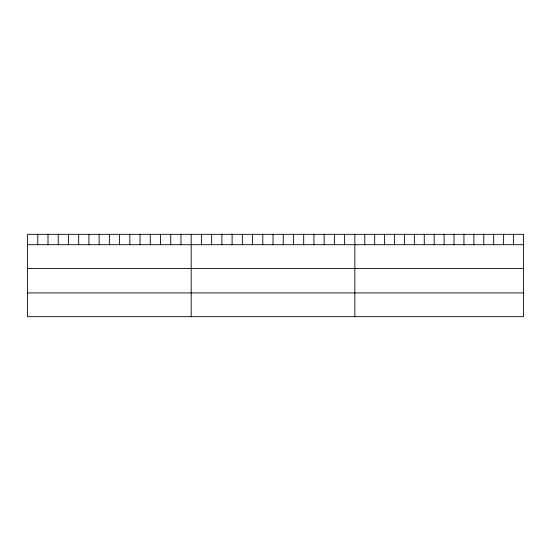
<?xml version="1.0" encoding="UTF-8"?>
<svg xmlns="http://www.w3.org/2000/svg" width="551" height="551" viewBox="0 0 551 551"><rect width="100%" height="100%" fill="white"/><g stroke="black" fill="none" stroke-linecap="round" stroke-linejoin="round"><path stroke-width="0.83" d="M27.55 244.692L523.45 244.692M27.55 268.447L523.45 268.447M27.55 292.925L523.45 292.925M513.532 234.32L513.532 244.692M503.614 234.32L503.614 244.692M493.696 234.32L493.696 244.692M483.778 234.32L483.778 244.692M473.86 234.32L473.86 244.692M463.942 234.32L463.942 244.692M454.024 234.32L454.024 244.692M444.106 234.32L444.106 244.692M434.188 234.32L434.188 244.692M424.27 234.32L424.27 244.692M414.352 234.32L414.352 244.692M404.434 234.32L404.434 244.692M394.516 234.32L394.516 244.692M384.598 234.32L384.598 244.692M374.68 234.32L374.68 244.692M364.762 234.32L364.762 244.692M354.844 234.32L354.844 316.68M344.616 234.32L344.616 244.692M334.388 234.32L334.388 244.692M324.16 234.32L324.16 244.692M313.932 234.32L313.932 244.692M303.704 234.32L303.704 244.692M293.476 234.32L293.476 244.692M283.248 234.32L283.248 244.692M273.02 234.32L273.02 244.692M262.793 234.32L262.793 244.692M252.565 234.32L252.565 244.692M242.337 234.32L242.337 244.692M232.109 234.32L232.109 244.692M221.881 234.32L221.881 244.692M211.653 234.32L211.653 244.692M201.425 234.32L201.425 244.692M191.197 234.32L191.197 316.68M180.969 234.32L180.969 244.692M170.741 234.32L170.741 244.692M160.513 234.32L160.513 244.692M150.285 234.32L150.285 244.692M140.057 234.32L140.057 244.692M129.829 234.32L129.829 244.692M119.601 234.32L119.601 244.692M109.374 234.32L109.374 244.692M99.146 234.32L99.146 244.692M88.918 234.32L88.918 244.692M78.69 234.32L78.69 244.692M68.462 234.32L68.462 244.692M58.234 234.32L58.234 244.692M48.006 234.32L48.006 244.692M37.778 234.32L37.778 244.692M523.45 234.32L27.55 234.32L27.55 316.68L523.45 316.68L523.45 234.32"/></g></svg>
